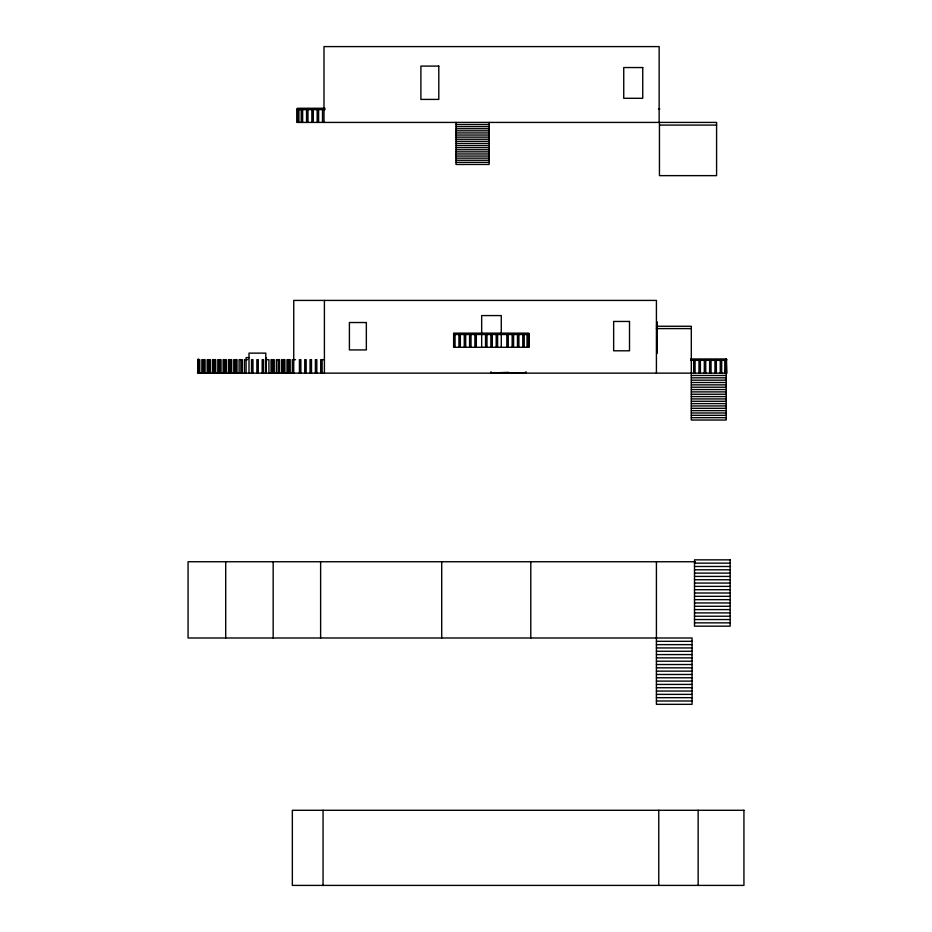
<?xml version="1.0" encoding="UTF-8"?>
<svg xmlns="http://www.w3.org/2000/svg" width="932" height="932" viewBox="0 0 932 932"><rect width="100%" height="100%" fill="white"/><g stroke="black" fill="none" stroke-linecap="round" stroke-linejoin="round"><path stroke-width="1.4" d="M690.705 358.983L726.436 358.983L726.925 373.138L197.619 373.138L198.108 358.983L199.04 359.659L198.551 360.335M725.504 373.138L725.993 358.983M491.024 371.717L491.024 372.998L508.511 372.357M325.07 108.263L297.471 108.263L297.471 109.615L325.07 109.615M323.928 108.939L322.507 108.939L322.507 122.418M658.435 108.939L659.856 108.939M456.016 124.527L489.137 124.527M659.448 125.086L716.591 125.086M456.016 126.624L489.137 126.624M456.016 128.733L489.137 128.733M456.016 130.829L489.137 130.829M456.016 132.938L489.137 132.938M456.016 135.035L489.137 135.035M456.016 137.132L489.137 137.132M456.016 139.241L489.137 139.241M456.016 141.338L489.137 141.338M456.016 143.446L489.137 143.446M456.016 145.543L489.137 145.543M456.016 147.64L489.137 147.64M456.016 149.749L489.137 149.749M456.016 151.846L489.137 151.846M456.016 153.955L489.137 153.955M456.016 156.052L489.137 156.052M456.016 158.149L489.137 158.149M456.016 160.257L489.137 160.257M456.016 162.354L489.137 162.354M656.419 326.258L691.311 326.258L691.311 420.029L726.214 420.029L726.214 373.138M656.419 328.6L691.311 328.6M453.628 333.819L455.049 333.819L455.049 347.298M480.225 333.819L481.646 333.819M501.509 333.819L502.93 333.819M453.628 334.495L528.665 334.495L528.665 333.143L453.628 333.143L453.628 347.298L529.166 347.298L529.166 333.819L527.034 333.819L527.034 347.298M248.972 357.608L246.095 357.608L246.095 373.138M240.526 359.659L239.105 359.659L239.105 373.138M245.85 359.659L244.429 359.659L244.429 373.138M246.211 359.659L247.632 359.659M266.202 359.659L267.135 359.659M267.496 359.659L268.917 359.659L268.917 373.138M277.771 359.659L276.361 359.659L276.361 373.138M293.743 359.659L292.322 359.659L292.322 373.138M294.104 359.659L295.526 359.659M322.985 359.659L324.406 359.659M690.705 360.335L726.436 360.335L726.925 359.659L724.793 359.659L724.793 373.138M491.024 372.998L525.928 372.998L525.928 371.717M691.311 375.491L726.214 375.491M691.311 377.833L726.214 377.833M691.311 380.174L726.214 380.174M691.311 382.516L726.214 382.516M691.311 384.858L726.214 384.858M691.311 387.211L726.214 387.211M691.311 389.553L726.214 389.553M691.311 391.894L726.214 391.894M691.311 394.236L726.214 394.236M691.311 396.589L726.214 396.589M691.311 398.931L726.214 398.931M691.311 401.273L726.214 401.273M691.311 403.614L726.214 403.614M691.311 405.956L726.214 405.956M691.311 408.309L726.214 408.309M691.311 410.651L726.214 410.651M691.311 412.993L726.214 412.993M691.311 415.334L726.214 415.334M691.311 417.676L726.214 417.676M695.447 561.751L188.066 561.751L188.066 637.989L692.057 637.989L692.057 704.324L656.419 704.324L656.419 561.751M694.503 563.161L730.14 563.161M694.503 566.481L730.14 566.481M694.503 569.802L730.14 569.802M694.503 573.11L730.14 573.11M694.503 576.43L730.14 576.43M694.503 579.751L730.14 579.751M694.503 583.059L730.14 583.059M694.503 586.379L730.14 586.379M694.503 589.7L730.14 589.7M694.503 593.008L730.14 593.008M694.503 596.329L730.14 596.329M694.503 599.649L730.14 599.649M694.503 602.957L730.14 602.957M694.503 606.278L730.14 606.278M694.503 609.598L730.14 609.598M694.503 612.907L730.14 612.907M694.503 616.227L730.14 616.227M694.503 619.547L730.14 619.547M694.503 622.856L730.14 622.856M656.419 641.309L692.057 641.309M656.419 644.629L692.057 644.629M656.419 647.938L692.057 647.938M656.419 651.258L692.057 651.258M656.419 654.579L692.057 654.579M656.419 657.887L692.057 657.887M656.419 661.207L692.057 661.207M656.419 664.528L692.057 664.528M656.419 667.836L692.057 667.836M656.419 671.157L692.057 671.157M656.419 674.477L692.057 674.477M656.419 677.785L692.057 677.785M656.419 681.106L692.057 681.106M656.419 684.426L692.057 684.426M656.419 687.734L692.057 687.734M656.419 691.055L692.057 691.055M656.419 694.375L692.057 694.375M656.419 697.684L692.057 697.684M656.419 701.004L692.057 701.004M725.993 360.335L725.504 359.659M198.108 360.335L197.619 359.659L199.751 359.659L199.751 373.138M721.683 373.138L721.683 359.659L720.261 359.659L720.261 373.138M716.359 373.138L716.359 359.659L714.949 359.659L714.949 373.138M711.046 373.138L711.046 359.659L709.625 359.659L709.625 373.138M705.722 373.138L705.722 359.659L704.301 359.659L704.301 373.138M700.398 373.138L700.398 359.659L698.977 359.659L698.977 373.138M698.15 810.281L698.15 885.4M695.074 373.138L695.074 359.659L693.664 359.659L693.664 373.138M659.448 122.418L659.448 175.635L716.591 175.635L716.591 122.418L296.76 122.418L296.76 108.939L298.892 108.939L298.892 122.418M659.145 122.418L659.145 46.6L323.987 46.6L323.987 122.418M658.761 810.281L658.761 885.4M657.211 321.878L657.211 353.345M656.419 373.138L656.419 300.419L293.743 300.419L293.743 373.138M530.786 561.751L530.786 637.989M528.456 333.819L528.456 347.298M524.215 347.298L524.215 333.819L522.794 333.819L522.794 347.298M518.891 347.298L518.891 333.819L517.481 333.819L517.481 347.298M513.579 347.298L513.579 333.819L512.157 333.819L512.157 347.298M508.255 347.298L508.255 333.819L506.833 333.819L506.833 347.298M501.276 347.298L501.276 315.575L481.669 315.575L481.669 347.298M497.606 347.298L497.606 333.819L496.197 333.819L496.197 347.298M492.294 347.298L492.294 333.819L490.873 333.819L490.873 347.298M489.137 122.418L489.137 164.463L456.016 164.463L456.016 122.418M486.97 347.298L486.97 333.819L485.549 333.819L485.549 347.298M476.322 347.298L476.322 333.819L474.912 333.819L474.912 347.298M471.01 347.298L471.01 333.819L469.588 333.819L469.588 347.298M465.685 347.298L465.685 333.819L464.264 333.819L464.264 347.298M460.361 347.298L460.361 333.819L458.94 333.819L458.94 347.298M441.71 561.751L441.71 637.989M324.406 300.419L324.406 373.138M323.055 810.281L323.055 885.4M322.134 373.138L322.134 359.659L320.713 359.659L320.713 373.138M320.62 561.751L320.62 637.989M318.604 122.418L318.604 108.939L317.183 108.939L317.183 122.418M316.81 373.138L316.81 359.659L315.389 359.659L315.389 373.138M313.28 122.418L313.28 108.939L311.859 108.939L311.859 122.418M311.486 373.138L311.486 359.659L310.065 359.659L310.065 373.138M307.968 122.418L307.968 108.939L306.546 108.939L306.546 122.418M306.162 373.138L306.162 359.659L304.752 359.659L304.752 373.138M302.644 122.418L302.644 108.939L301.222 108.939L301.222 122.418M300.85 373.138L300.85 359.659L299.428 359.659L299.428 373.138M298.182 108.939L298.182 122.418M290.202 373.138L290.202 359.659L288.78 359.659L288.78 373.138M288.419 373.138L288.419 359.659L286.998 359.659L286.998 373.138M284.877 373.138L284.877 359.659L283.468 359.659L283.468 373.138M283.095 373.138L283.095 359.659L281.674 359.659L281.674 373.138M279.565 373.138L279.565 359.659L278.144 359.659L278.144 373.138M274.241 373.138L274.241 359.659L272.82 359.659L272.82 373.138M273.169 561.751L273.169 637.989M272.459 373.138L272.459 359.659L271.037 359.659L271.037 373.138M266.272 357.608L266.272 373.138M265.806 373.138L265.806 353.135L249.007 353.135L249.007 373.138M263.593 373.138L263.593 359.659L262.183 359.659L262.183 373.138M258.281 373.138L258.281 359.659L256.859 359.659L256.859 373.138M252.956 373.138L252.956 359.659L251.535 359.659L251.535 373.138M242.308 373.138L242.308 359.659L240.899 359.659L240.899 373.138M236.996 373.138L236.996 359.659L235.575 359.659L235.575 373.138M235.202 373.138L235.202 359.659L233.792 359.659L233.792 373.138M231.672 373.138L231.672 359.659L230.251 359.659L230.251 373.138M229.889 373.138L229.889 359.659L228.468 359.659L228.468 373.138M226.348 373.138L226.348 359.659L224.927 359.659L224.927 373.138M225.707 561.751L225.707 637.989M224.565 373.138L224.565 359.659L223.144 359.659L223.144 373.138M221.035 373.138L221.035 359.659L219.614 359.659L219.614 373.138M219.241 373.138L219.241 359.659L217.82 359.659L217.82 373.138M215.711 373.138L215.711 359.659L214.29 359.659L214.29 373.138M213.929 373.138L213.929 359.659L212.508 359.659L212.508 373.138M210.387 373.138L210.387 359.659L208.966 359.659L208.966 373.138M208.605 373.138L208.605 359.659L207.184 359.659L207.184 373.138M205.063 373.138L205.063 359.659L203.654 359.659L203.654 373.138M203.281 373.138L203.281 359.659L201.86 359.659L201.86 373.138M199.04 359.659L199.04 373.138M198.33 359.659L198.33 373.138M438.797 66.09L420.903 66.09L420.903 99.409L438.797 99.409L438.797 66.09M642.742 67.547L623.741 67.547L623.741 98.291L642.742 98.291L642.742 67.547M629.508 321.458L613.652 321.458L613.652 350.793L629.508 350.793L629.508 321.458M366.346 322.53L349.407 322.53L349.407 349.931L366.346 349.931L366.346 322.53M730.14 559.852L694.503 559.852L694.503 626.176L730.14 626.176L730.14 559.852M743.934 810.281L292.345 810.281L292.345 885.4L743.934 885.4L743.934 810.281"/></g></svg>
